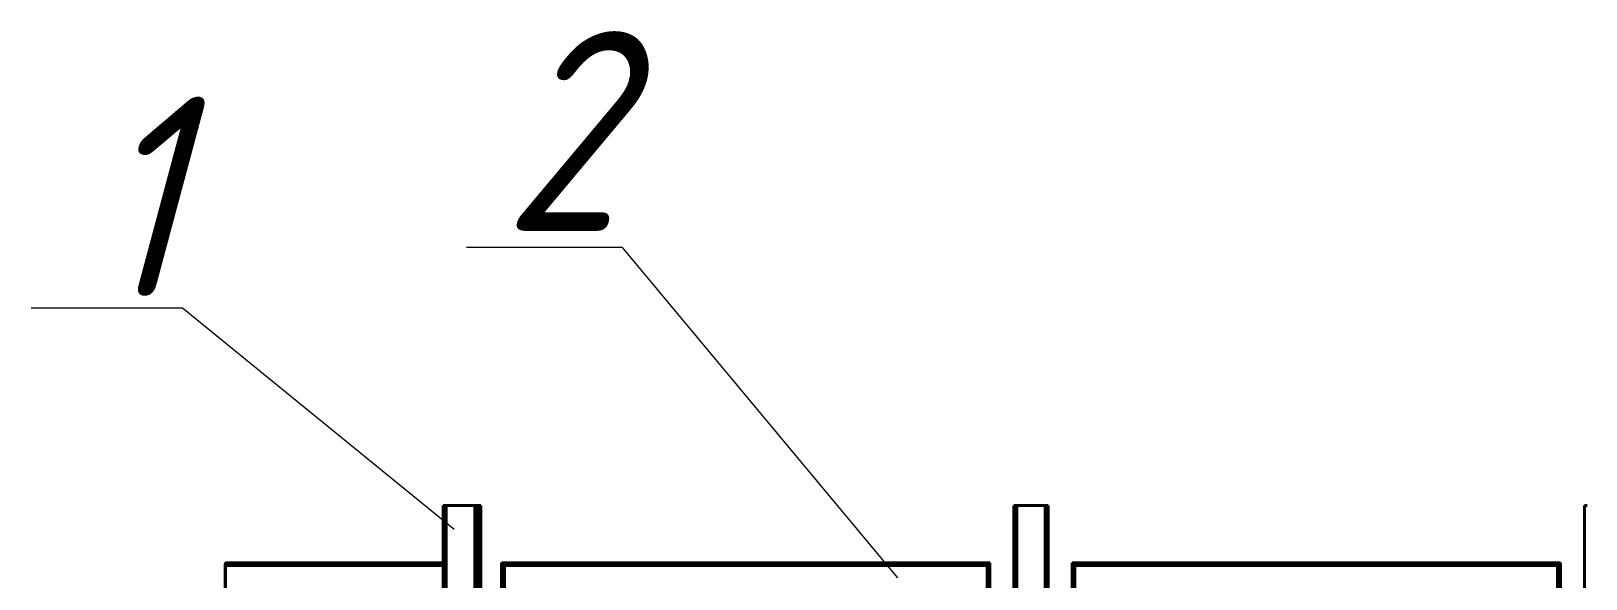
# Model space of a CAD drawing. Header units: millimetres. Extents: x 0 to 297, y 0 to 210.
# Drawn here: x 189.48 to 216.73, y 174.48 to 184.07 of the extents above; entities that cross this region are included whole.
import ezdxf

# ---------------------------------------------------------------- set-up
doc = ezdxf.new("R2010")
doc.units = ezdxf.units.MM
doc.layers.add('标注层', color=4, linetype='Continuous', lineweight=15)
doc.layers.add('轮廓实线层', color=7, linetype='Continuous', lineweight=40)
doc.styles.get("Standard").update_dxf_attribs({"font": 'gbeitc.shx', "height": 3.5})

msp = doc.modelspace()

# ---------------------------------------------------------------- linework, layer by layer
at = {"layer": '标注层'}
for p, q in [((199.8453, 180.283), (197.1113, 180.283)), ((204.6698, 174.4928), (199.8453, 180.283)), ((192.1355, 179.2195), (189.4802, 179.2195)), ((196.8931, 175.3407), (192.1355, 179.2195))]:
    msp.add_line(p, q, dxfattribs=at)
at = {"layer": '轮廓实线层', "color": 7, "linetype": 'Continuous', "lineweight": 40}
for p, q in [((196.7048, 155.7603), (196.7048, 175.7603)), ((196.7048, 175.7603), (196.7548, 175.7603)), ((196.7548, 175.7603), (196.7548, 155.7603)), ((196.7548, 175.7603), (197.2548, 175.7603)), ((197.2548, 155.7603), (197.2548, 175.7603)), ((197.2548, 175.7603), (197.3048, 175.7603)), ((197.3048, 175.7603), (197.3116, 175.7603)), ((197.3048, 175.7603), (197.3048, 155.7603)), ((197.3116, 175.7603), (197.3613, 175.7603)), ((197.3613, 175.7603), (197.3613, 173.2603)), ((206.7048, 155.7603), (206.7048, 175.7603)), ((206.7048, 175.7603), (206.7548, 175.7603)), ((206.7548, 175.7603), (206.7548, 155.7603)), ((206.7548, 175.7603), (207.2548, 175.7603)), ((207.2548, 155.7603), (207.2548, 175.7603)), ((207.2548, 175.7603), (207.3048, 175.7603)), ((207.3048, 175.7603), (207.3048, 155.7603)), ((216.7048, 155.7603), (216.7048, 175.7603)), ((216.7048, 175.7603), (216.7548, 175.7603)), ((192.8836, 174.7329), (192.8836, 156.7876)), ((192.8891, 174.7103), (192.8891, 156.8103)), ((192.9109, 174.7603), (196.7048, 174.7603)), ((197.7248, 174.7603), (206.2848, 174.7603)), ((197.7248, 156.7603), (197.7248, 174.7603)), ((206.2348, 174.7103), (197.7748, 174.7103)), ((197.7748, 174.7103), (197.7748, 156.8103)), ((206.2348, 156.8103), (206.2348, 174.7103)), ((206.2848, 174.7603), (206.2848, 156.7603)), ((207.7248, 156.7603), (207.7248, 174.7603)), ((207.7248, 174.7603), (216.2848, 174.7603)), ((207.7748, 174.7103), (207.7748, 156.8103)), ((216.2348, 174.7103), (207.7748, 174.7103)), ((216.2348, 156.8103), (216.2348, 174.7103)), ((216.2848, 174.7603), (216.2848, 156.7603))]:
    msp.add_line(p, q, dxfattribs=at)
at = {"layer": '轮廓实线层', "color": 8, "linetype": 'Continuous', "lineweight": 40}
for p, q in [((197.3116, 173.5603), (197.3116, 175.7603)), ((196.7048, 174.7103), (192.8891, 174.7103))]:
    msp.add_line(p, q, dxfattribs=at)
at = {"layer": '轮廓实线层', "color": 7, "linetype": 'Continuous', "lineweight": 40, "flags": 128}
for points in [[(197.7748, 174.7103), (197.7661, 174.7189), (197.7577, 174.7274), (197.7498, 174.7353), (197.7427, 174.7424), (197.7365, 174.7486), (197.7315, 174.7536), (197.7278, 174.7572), (197.7256, 174.7595), (197.7248, 174.7603)], [(206.2848, 174.7603), (206.2839, 174.7593), (206.281, 174.7565), (206.2764, 174.7518), (206.2702, 174.7456), (206.2626, 174.738), (206.254, 174.7294), (206.2446, 174.72), (206.2348, 174.7103)], [(207.7748, 174.7103), (207.7651, 174.72), (207.7557, 174.7294), (207.747, 174.738), (207.7395, 174.7456), (207.7332, 174.7518), (207.7286, 174.7565), (207.7258, 174.7593), (207.7248, 174.7603)], [(216.2848, 174.7603), (216.2839, 174.7593), (216.281, 174.7565), (216.2764, 174.7518), (216.2702, 174.7456), (216.2626, 174.738), (216.254, 174.7294), (216.2446, 174.72), (216.2348, 174.7103)]]:
    msp.add_lwpolyline(points, dxfattribs=at)
at = {"layer": '轮廓实线层', "color": 7, "linetype": 'Continuous', "lineweight": 40}
msp.add_ellipse((192.9336, 174.7103), major_axis=(0.0426, -0.0426), ratio=0.6131141, start_param=2.5915862, end_param=4.1623825, dxfattribs=at)

# ---------------------------------------------------------------- texts
at = {"layer": '标注层', "char_height": 3.5, "attachment_point": 1}
for s, width, insert in [('2', 2.820849, (197.7427, 184.0723)), ('1', 1.64067, (190.5553, 182.9245))]:
    msp.add_mtext_dynamic_manual_height_columns(s, width=width, gutter_width=17.5, heights=[0], dxfattribs=dict(at, insert=insert))

doc.saveas('drawing.dxf')
